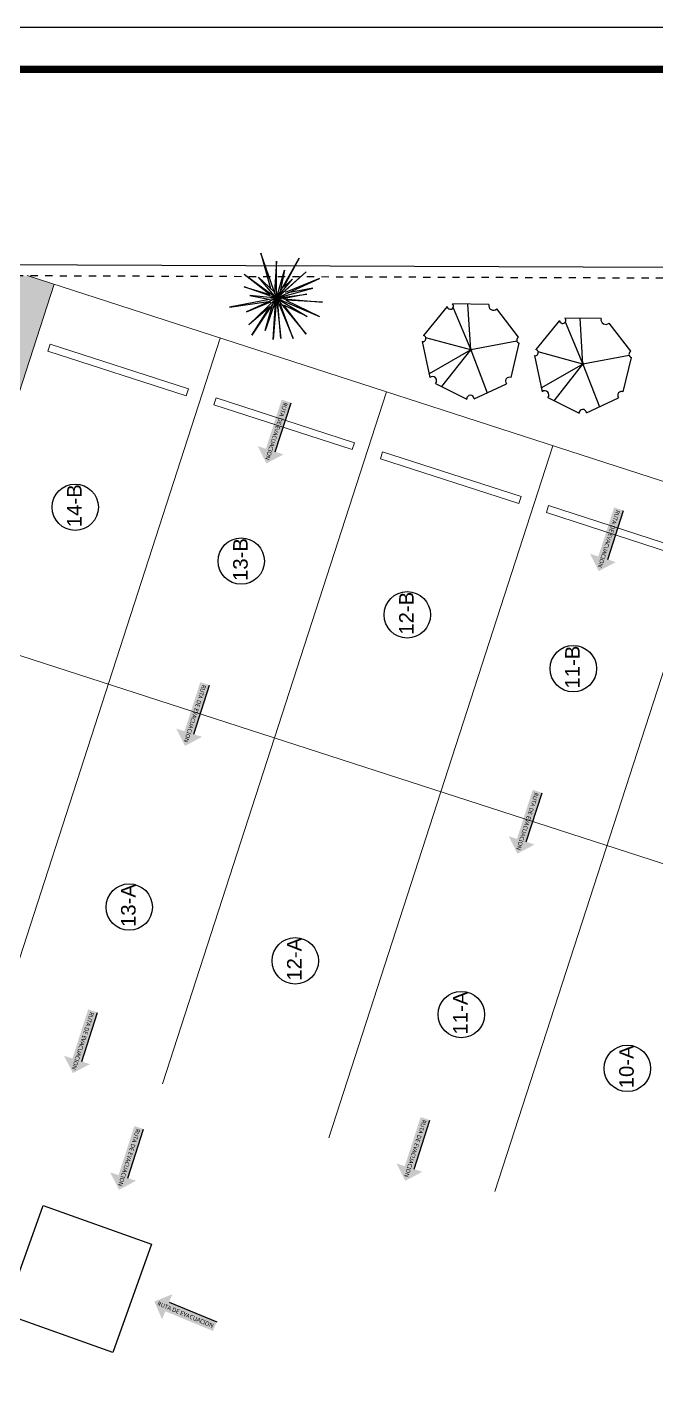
# Model space of a CAD drawing. Header units: feet. Extents: x 1019 to 2236, y -546 to 122.
# Drawn here: x 1108.7 to 1117.35, y -444.22 to -425.55 of the extents above; entities that cross this region are included whole.
import ezdxf

# ---------------------------------------------------------------- set-up
doc = ezdxf.new("R2010")
doc.units = ezdxf.units.FT
doc.header["$LTSCALE"] = 0.05
doc.header["$MEASUREMENT"] = 0
doc.linetypes.add('DASHDOT', pattern=[25.4, 12.7, -6.35, 0, -6.35])
for name, color, linetype, lineweight in [('A-GENM', 8, 'Continuous', 9), ('arq-pisos', 251, 'Continuous', 5), ('None', 7, 'Continuous', 5)]:
    doc.layers.add(name, color=color, linetype=linetype, lineweight=lineweight)
for name, color, linetype in [('MARCO', 1, 'Continuous'), ('SIMBOLOGIA', 6, 'Continuous'), ('Simbolos de evacuacion', 7, 'Continuous'), ('SOLAR', 2, 'DASHDOT'), ('TXT', 2, 'Continuous')]:
    doc.layers.add(name, color=color, linetype=linetype)
doc.layers.add('PLANTS', color=7, linetype='Continuous', true_color=0x005716)
doc.styles.add('ads', font='trebuc.ttf', dxfattribs={"height": 0.14})
doc.styles.get("Standard").update_dxf_attribs({"font": 'arial.ttf'})
picture_1 = doc.add_image_def('image1.jpg', size_in_pixel=(300, 300))

# ---------------------------------------------------------------- blocks, each defined once
blk = doc.blocks.new('ARBOL4')
at = {"layer": 'PLANTS'}
for p, q in [((-0.215225, 0.439234), (-0.445698, 0.173788)), ((-0.172006, 0.430212), (0, 0)), ((0.18998, 0.442934), (-0.157772, 0.457476)), ((0.465439, 0.126688), (0.258534, 0.409628)), ((0, 0), (0.381619, 0.241316)), ((-0.474293, 0.087687), (-0.409359, -0.263952)), ((0.392021, -0.274733), (0.48214, 0.055782)), ((0, 0), (-0.436626, -0.116299)), ((-0.37373, -0.251589), (0, 0)), ((0, 0), (-0.030926, -0.456175)), ((0.410256, -0.207857), (0, 0)), ((0, 0), (0.311329, -0.356352)), ((-0.375843, -0.309965), (-0.049034, -0.484529)), ((0.011921, -0.485418), (0.345337, -0.341692))]:
    blk.add_line(p, q, dxfattribs=at)
for centre, radius, start, end in [((-0.189074, 0.45647), 0.031319, 213.386078, 1.840691), ((0.228399, 0.434803), 0.03927, 168.050674, 320.127319), ((-0.47347, 0.135212), 0.047533, 269.007996, 54.248581), ((0, 0), 0.01, 0, 180), ((0.474388, 0.091377), 0.036427, 104.220505, 282.287354), ((0, 0), 0.01, 180, 0), ((-0.383672, -0.280455), 0.030531, 284.858551, 147.280869), ((0.371318, -0.310052), 0.04094, 59.622765, 230.608597), ((-0.018543, -0.484042), 0.030495, 357.413361, 180.915833)]:
    blk.add_arc(centre, radius, start, end, dxfattribs=at)
blk = doc.blocks.new('T36')
at = {"color": 86, "linetype": 'Continuous'}
for p, q in [((-0.003, -0.009), (-0.054, 0.472)), ((-0.054, 0.472), (-0.003, 0.092)), ((-0.003, -0.009), (0.098, 0.472)), ((-0.003, 0.092), (0.098, 0.472)), ((-0.003, -0.009), (-0.294, 0.392)), ((-0.294, 0.392), (-0.079, 0.067)), ((-0.003, -0.009), (-0.181, 0.345)), ((-0.181, 0.345), (-0.083, 0.101)), ((-0.003, -0.009), (-0.105, 0.295)), ((-0.105, 0.295), (-0.011, 0.059)), ((-0.003, -0.009), (0.307, 0.369)), ((-0.003, -0.009), (0.123, 0.345)), ((0.307, 0.369), (0.053, 0.08)), ((0.123, 0.345), (0.053, 0.08)), ((-0.003, -0.009), (-0.46, 0.143)), ((-0.46, 0.143), (-0.13, 0.041)), ((-0.003, -0.009), (-0.333, 0.244)), ((-0.333, 0.244), (-0.029, 0.016)), ((-0.003, -0.009), (0.377, 0.244)), ((0.377, 0.244), (0.047, 0.041)), ((-0.003, -0.009), (-0.308, 0.016)), ((-0.308, 0.016), (-0.079, 0.016)), ((-0.003, -0.009), (-0.232, 0.117)), ((-0.232, 0.117), (-0.13, 0.041)), ((-0.003, -0.009), (0.402, 0.117)), ((-0.003, -0.009), (0.427, 0.041)), ((0.402, 0.117), (0.047, 0.016)), ((0.427, 0.041), (0.047, -0.009)), ((-0.003, -0.009), (-0.434, -0.263)), ((-0.434, -0.263), (-0.089, -0.09)), ((-0.003, -0.009), (-0.384, -0.085)), ((-0.384, -0.085), (-0.059, -0.042)), ((-0.003, -0.009), (-0.181, -0.39)), ((-0.003, -0.009), (-0.181, -0.238)), ((-0.181, -0.238), (-0.059, -0.042)), ((-0.029, -0.085), (-0.181, -0.39)), ((-0.003, -0.009), (-0.054, -0.364)), ((-0.054, -0.364), (-0.029, -0.085)), ((-0.003, -0.009), (0.183, -0.472)), ((-0.003, -0.009), (0.427, -0.187)), ((-0.003, -0.009), (0.022, -0.288)), ((-0.003, -0.009), (0.351, -0.06)), ((-0.003, -0.009), (0.199, -0.288)), ((-0.003, -0.009), (0.326, -0.238)), ((0.022, -0.288), (0.022, -0.085)), ((0.199, -0.288), (0.047, -0.06)), ((0.183, -0.472), (0.047, -0.085)), ((0.351, -0.06), (0.073, -0.035)), ((0.427, -0.187), (0.098, -0.06)), ((0.098, -0.06), (0.326, -0.238))]:
    blk.add_line(p, q, dxfattribs=at)
blk = doc.blocks.new('Arbol222')
at = {"layer": 'PLANTS', "lineweight": 15, "xscale": 1.5, "yscale": 1.5, "zscale": 1.5}
blk.add_blockref('T36', (0.005, 0.014), dxfattribs=at)

msp = doc.modelspace()

# ---------------------------------------------------------------- hatches: boundary and pattern name
at = {"layer": 'arq-pisos'}
h = msp.add_hatch(dxfattribs=at)
h.set_pattern_fill('AR-HBONE', color=256, scale=0.06, angle=90)
h.set_pattern_definition([(135, (856.79267, -132.22105), (-0.33941125, 5e-17), [0.72, -0.24]), (225, (856.62297, -132.05134), (-0.33941125, 5e-17), [0.72, -0.24])])
edge = h.paths.add_edge_path()
edge.add_line((1080.467, -446.916), (1087.644, -446.907))
edge.add_line((1087.644, -446.907), (1087.644, -446.906))
edge.add_line((1087.644, -446.906), (1096.14, -446.895))
edge.add_line((1096.14, -446.895), (1096.327, -448.039))
edge.add_arc((1097.314, -447.877), 1, 189.2909, 252.057)
edge.add_line((1097.006, -448.829), (1116.044, -454.994))
edge.add_line((1116.044, -454.994), (1116.352, -454.042))
edge.add_line((1116.352, -454.042), (1097.89, -448.064))
edge.add_line((1097.89, -448.064), (1102.974, -432.367))
edge.add_line((1102.974, -432.367), (1107.543, -433.846))
edge.add_line((1107.543, -433.846), (1109.073, -429.086))
edge.add_line((1109.073, -429.086), (1108.705, -428.967))
edge.add_line((1108.705, -428.967), (1108.219, -428.965))
edge.add_line((1108.219, -428.965), (1106.986, -432.772))
edge.add_line((1106.986, -432.772), (1102.289, -431.251))
edge.add_line((1102.289, -431.251), (1097.934, -444.7))
edge.add_arc((1096.983, -444.392), 1, 270.0737, 342.057, ccw=False)
edge.add_line((1096.984, -445.392), (1087.178, -445.405))
edge.add_line((1087.178, -445.405), (1087.178, -442.236))
edge.add_line((1087.178, -442.236), (1085.174, -442.238))
edge.add_line((1085.174, -442.238), (1085.178, -445.409))
edge.add_line((1085.178, -445.409), (1080.465, -445.415))
edge.add_line((1080.465, -445.415), (1070.904, -439.237))
edge.add_line((1070.904, -439.237), (1070.673, -441.224))
edge.add_line((1070.673, -441.224), (1079.234, -446.756))
edge.add_arc((1079.777, -445.916), 1, 237.1316, 270.0737)
edge.add_line((1079.778, -446.916), (1080.467, -446.916))
at = {"layer": 'Simbolos de evacuacion'}
h = msp.add_hatch(color=94, dxfattribs=at)
h.paths.add_polyline_path([(1111.986, -431.348), (1111.873, -431.311), (1111.992, -431.55), (1112.228, -431.426), (1112.114, -431.389), (1112.332, -430.715), (1112.203, -430.673)])
h.paths.add_polyline_path([(1112.303, -430.714), (1112.055, -431.485), (1111.971, -431.458), (1112.219, -430.686)], flags=24)
h = msp.add_hatch(color=94, dxfattribs=at)
h.paths.add_polyline_path([(1116.557, -432.828), (1116.444, -432.792), (1116.563, -433.03), (1116.799, -432.906), (1116.686, -432.87), (1116.903, -432.195), (1116.775, -432.154)])
h.paths.add_polyline_path([(1116.875, -432.194), (1116.627, -432.965), (1116.543, -432.938), (1116.791, -432.167)], flags=24)
h = msp.add_hatch(color=94, dxfattribs=at)
h.paths.add_polyline_path([(1110.867, -435.232), (1110.753, -435.195), (1110.873, -435.433), (1111.108, -435.309), (1110.995, -435.273), (1111.212, -434.598), (1111.084, -434.557)])
h.paths.add_polyline_path([(1111.184, -434.597), (1110.936, -435.368), (1110.852, -435.341), (1111.1, -434.57)], flags=24)
h = msp.add_hatch(color=94, dxfattribs=at)
h.paths.add_polyline_path([(1115.438, -436.712), (1115.325, -436.675), (1115.444, -436.914), (1115.68, -436.79), (1115.567, -436.753), (1115.784, -436.079), (1115.656, -436.037)])
h.paths.add_polyline_path([(1115.756, -436.078), (1115.508, -436.849), (1115.423, -436.822), (1115.672, -436.05)], flags=24)
h = msp.add_hatch(color=94, dxfattribs=at)
h.paths.add_polyline_path([(1109.325, -439.731), (1109.211, -439.694), (1109.331, -439.932), (1109.566, -439.809), (1109.453, -439.772), (1109.67, -439.098), (1109.542, -439.056)])
h.paths.add_polyline_path([(1109.642, -439.096), (1109.394, -439.867), (1109.31, -439.84), (1109.558, -439.069)], flags=24)
h = msp.add_hatch(color=94, dxfattribs=at)
h.paths.add_polyline_path([(1113.896, -441.211), (1113.783, -441.175), (1113.902, -441.413), (1114.138, -441.289), (1114.025, -441.253), (1114.242, -440.578), (1114.114, -440.537)])
h.paths.add_polyline_path([(1114.214, -440.577), (1113.966, -441.348), (1113.881, -441.321), (1114.13, -440.55)], flags=24)
h = msp.add_hatch(color=94, dxfattribs=at)
h.paths.add_polyline_path([(1109.96, -441.334), (1109.846, -441.298), (1109.966, -441.536), (1110.201, -441.412), (1110.088, -441.376), (1110.305, -440.701), (1110.177, -440.66)])
h.paths.add_polyline_path([(1110.277, -440.7), (1110.029, -441.471), (1109.945, -441.444), (1110.193, -440.673)], flags=24)
h = msp.add_hatch(color=94, dxfattribs=at)
h.paths.add_polyline_path([(1110.603, -443.207), (1110.557, -443.317), (1110.453, -443.072), (1110.7, -442.972), (1110.654, -443.082), (1111.309, -443.352), (1111.258, -443.477)])
h.paths.add_polyline_path([(1111.292, -443.375), (1110.543, -443.066), (1110.509, -443.148), (1111.258, -443.456)], flags=24)

# ---------------------------------------------------------------- linework, layer by layer
at = {"layer": 'A-GENM', "extrusion": (7.74729e-15, 7.31823e-14, -1)}
msp.add_line((1108.705, -428.967), (1122.788, -433.527), dxfattribs=at)
at = {"layer": 'A-GENM'}
for p, q in [((1109.073, -429.086), (1105.992, -438.6)), ((1111.359, -429.826), (1108.278, -439.34)), ((1113.644, -430.566), (1110.564, -440.08)), ((1115.93, -431.307), (1112.85, -440.82)), ((1118.216, -432.047), (1115.135, -441.56)), ((1102.974, -432.367), (1121.247, -438.284))]:
    msp.add_line(p, q, dxfattribs=at)
for points in [[(1110.891, -430.621), (1110.922, -430.526), (1109.019, -429.909), (1108.988, -430.005)], [(1113.174, -431.36), (1113.205, -431.265), (1111.302, -430.649), (1111.272, -430.744)], [(1115.463, -432.101), (1115.494, -432.006), (1113.591, -431.39), (1113.56, -431.485)], [(1117.746, -432.841), (1117.777, -432.745), (1115.874, -432.129), (1115.843, -432.224)]]:
    msp.add_lwpolyline(points, close=True, dxfattribs=at)
at = {"layer": 'MARCO'}
msp.add_lwpolyline([(1054.272, -425.551), (1140.276, -425.551), (1140.276, -481.554), (1054.272, -481.554)], close=True, dxfattribs=at)
at = {"layer": 'MARCO', "const_width": 0.1}
msp.add_lwpolyline([(1130.712, -426.13), (1054.851, -426.13), (1054.851, -480.975), (1130.712, -480.975)], close=True, dxfattribs=at)
at = {"layer": 'SIMBOLOGIA', "color": 94, "linetype": 'Continuous'}
for p, q in [((1112.114, -431.389), (1112.332, -430.715)), ((1116.686, -432.87), (1116.903, -432.195)), ((1110.995, -435.273), (1111.212, -434.598)), ((1115.567, -436.753), (1115.784, -436.079)), ((1109.453, -439.772), (1109.67, -439.098)), ((1110.088, -441.376), (1110.305, -440.701)), ((1114.025, -441.253), (1114.242, -440.578)), ((1110.654, -443.082), (1111.309, -443.352))]:
    msp.add_line(p, q, dxfattribs=at)
at = {"layer": 'SOLAR', "linetype": 'Continuous', "ltscale": 0.15}
msp.add_lwpolyline([(1055.825, -448.731), (1086.985, -452.36), (1114.104, -455.495), (1118.417, -455.965), (1118.37, -456.111), (1114.087, -455.644), (1086.967, -452.509), (1055.66, -448.863), (1057.785, -428.787), (1065.48, -428.786), (1079.17, -428.784), (1092.15, -428.768), (1102.64, -428.818), (1104.75, -428.802), (1117.51, -428.849), (1127.188, -428.879), (1127.14, -429.028)], dxfattribs=at)
at = {"layer": 'SOLAR', "ltscale": 0.03}
msp.add_lwpolyline([(1118.38, -456.037), (1114.096, -455.569), (1086.976, -452.435), (1055.817, -448.806), (1057.92, -428.937), (1065.48, -428.936), (1079.17, -428.934), (1092.15, -428.918), (1102.64, -428.968), (1104.75, -428.952), (1117.51, -428.999), (1127.14, -429.028), (1118.397, -456.028)], dxfattribs=at)
at = {"layer": 'TXT'}
for centre in [(1109.364, -432.152), (1111.647, -432.892), (1113.93, -433.631), (1116.213, -434.371), (1110.107, -437.649), (1112.39, -438.388), (1114.673, -439.127), (1116.956, -439.867)]:
    msp.add_circle(centre, 0.319, dxfattribs=at)

# ---------------------------------------------------------------- block references
at = {"layer": 'None', "lineweight": 15}
for name, p, xscale, yscale, zscale, rotation in [('Arbol222', (1112.131, -429.277), 0.8752628836795805, 0.8752628836795805, 0.8752628836795805, 258.7903459937172), ('ARBOL4', (1114.802, -429.989), 1.39517757213432, 1.39517757213432, 1.39517757213432, 258.7903459937169), ('ARBOL4', (1116.346, -430.183), 1.39517757213432, 1.39517757213432, 1.39517757213432, 258.7903459937169)]:
    msp.add_blockref(name, p, dxfattribs=dict(at, xscale=xscale, yscale=yscale, zscale=zscale, rotation=rotation))

# ---------------------------------------------------------------- texts
at = {"layer": 'TXT', "char_height": 0.05815, "width": 15.6118, "style": 'ads'}
for insert, attachment_point, rotation in [((1112.257, -430.714, 0.702), 4, 252.1447), ((1116.829, -432.194, 0.702), 4, 252.1447), ((1111.138, -434.597, 0.702), 4, 252.1447), ((1115.709, -436.078, 0.702), 4, 252.1447), ((1109.596, -439.097, 0.702), 4, 252.1447), ((1110.231, -440.7, 0.702), 4, 252.1447), ((1114.167, -440.577, 0.702), 4, 252.1447), ((1111.262, -443.41, 0.702), 6, 337.5923)]:
    msp.add_mtext('RUTA DE EVACUACION', dxfattribs=dict(at, insert=insert, attachment_point=attachment_point, rotation=rotation))
at = {"layer": 'TXT', "char_height": 0.2, "attachment_point": 1, "rotation": 90}
for s, insert in [('14-B', (1109.251, -432.426)), ('13-B', (1111.535, -433.166)), ('12-B', (1113.818, -433.905)), ('11-B', (1116.101, -434.645)), ('13-A', (1109.994, -437.923)), ('12-A', (1112.277, -438.662)), ('11-A', (1114.561, -439.401)), ('10-A', (1116.844, -440.141))]:
    msp.add_mtext_dynamic_manual_height_columns(s, width=0.99636, gutter_width=1, heights=[0], dxfattribs=dict(at, insert=insert))

# ---------------------------------------------------------------- pictures from other files: only their frames are drawn
at = {"layer": 'Simbolos de evacuacion'}
image = msp.add_image(picture_1, insert=(1108.393, -443.244), size_in_units=(1.581, 1.581), rotation=-19.5245, dxfattribs=at)
image.dxf.flags = 7

doc.saveas('drawing.dxf')
